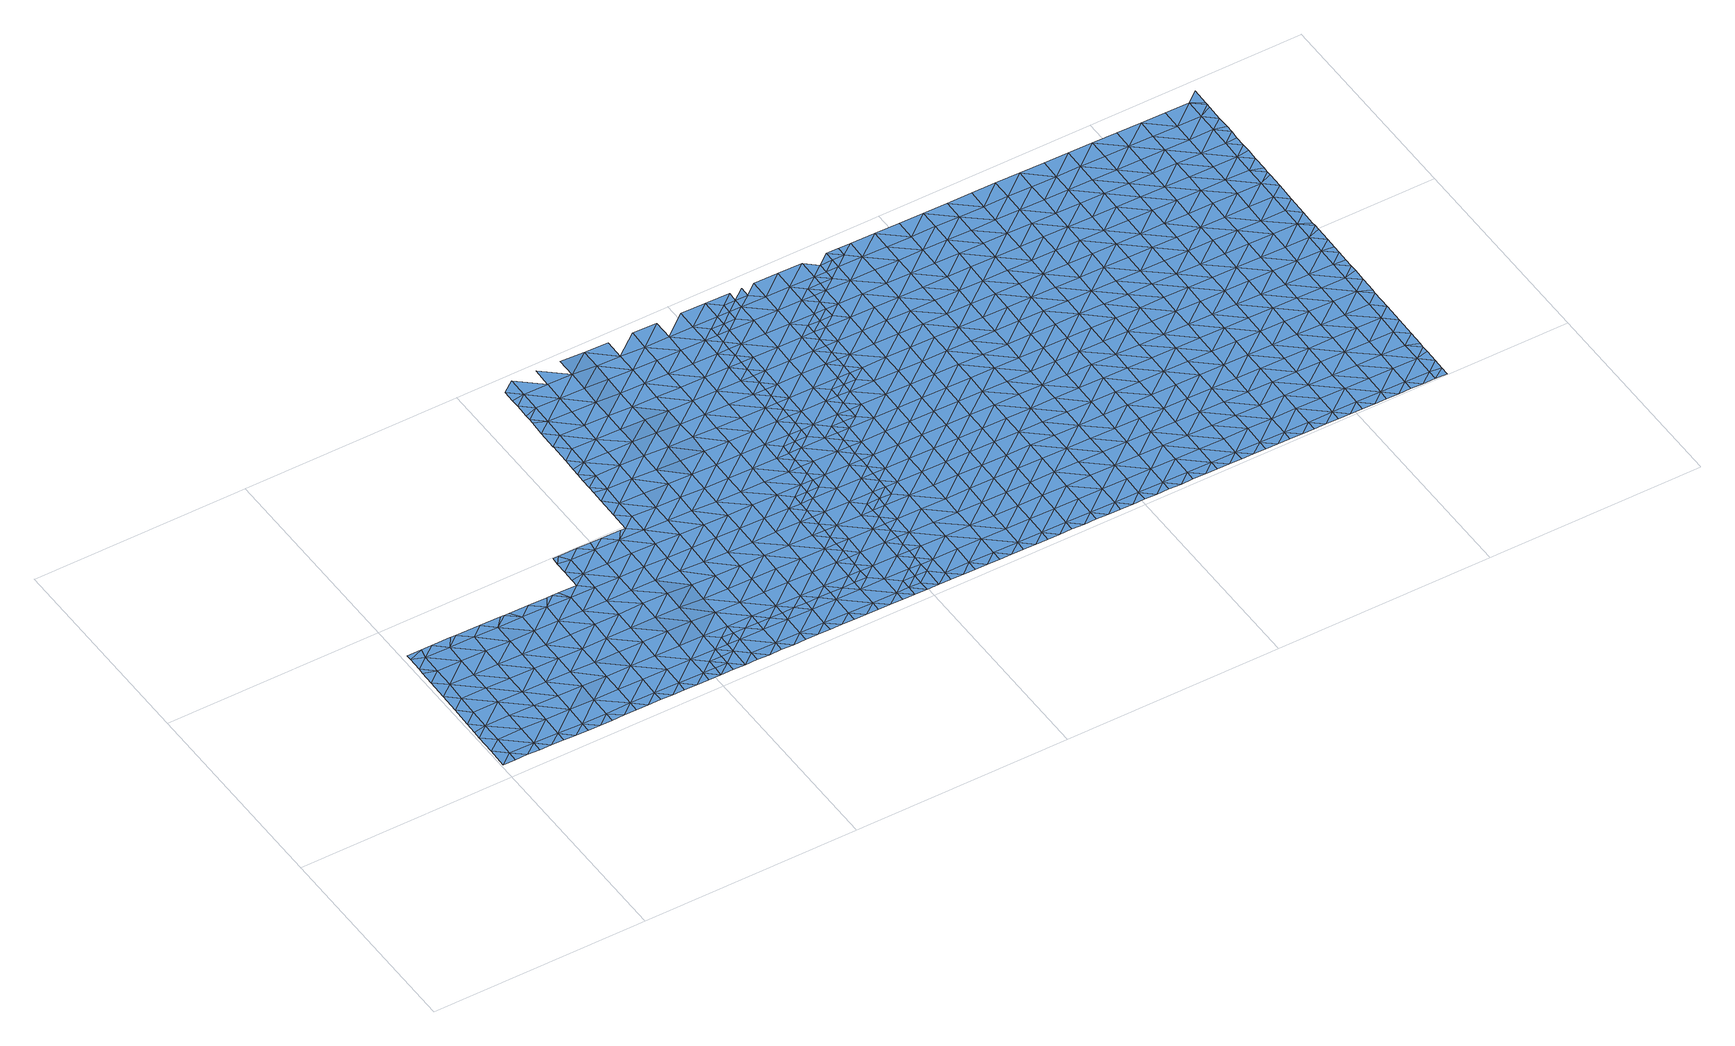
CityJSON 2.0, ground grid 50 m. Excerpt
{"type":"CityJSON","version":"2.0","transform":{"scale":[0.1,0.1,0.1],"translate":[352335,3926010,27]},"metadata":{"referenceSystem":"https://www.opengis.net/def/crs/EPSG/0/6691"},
"CityObjects":{
"waterbody1":{"type":"WaterBody","attributes":{"name":"8","class":"1140","function":"1","WaterBodyRiverFloodingRiskAttribute.description":"4","WaterBodyRiverFloodingRiskAttribute.rankOrg":"1","WaterBodyRiverFloodingRiskAttribute.adminType":"2","WaterBodyRiverFloodingRiskAttribute.scale":"L1"},"geometry":[{"type":"MultiSurface","lod":"1","boundaries":[[[0,1,2]],[[1,0,3]],[[4,5,2]],[[4,2,1]],[[3,6,1]],[[7,8,5]],[[9,8,7]],[[5,4,7]],[[10,4,1]],[[11,12,9]],[[11,9,7]],[[13,7,4]],[[1,6,10]],[[12,14,15]],[[6,16,10]],[[12,11,14]],[[4,10,13]],[[15,17,18]],[[13,19,7]],[[7,20,11]],[[17,15,14]],[[16,21,10]],[[19,20,7]],[[11,20,14]],[[18,22,23]],[[17,22,18]],[[24,23,22]],[[25,17,14]],[[24,26,27]],[[20,25,14]],[[26,24,22]],[[27,28,29]],[[10,21,30]],[[13,10,31]],[[21,32,30]],[[27,26,28]],[[31,10,30]],[[19,13,31]],[[33,20,19]],[[34,26,22]],[[17,25,35]],[[22,17,34]],[[32,36,30]],[[26,37,28]],[[34,17,35]],[[33,19,31]],[[33,38,20]],[[25,20,38]],[[26,39,37]],[[40,31,30]],[[25,41,35]],[[39,26,34]],[[42,30,36]],[[25,38,41]],[[39,43,37]],[[41,44,35]],[[42,36,45]],[[40,30,42]],[[33,31,40]],[[46,38,33]],[[34,35,47]],[[45,48,42]],[[47,35,44]],[[39,34,47]],[[46,33,40]],[[38,49,41]],[[43,39,50]],[[51,49,38]],[[49,44,41]],[[52,39,47]],[[38,46,51]],[[50,39,52]],[[42,48,53]],[[54,46,40]],[[40,42,55]],[[49,56,44]],[[44,57,47]],[[48,58,53]],[[55,42,53]],[[54,51,46]],[[59,50,52]],[[58,60,53]],[[57,44,56]],[[52,47,57]],[[40,55,54]],[[54,61,51]],[[62,59,52]],[[51,63,49]],[[61,63,51]],[[60,64,53]],[[49,63,56]],[[62,52,57]],[[55,53,64]],[[65,54,55]],[[66,64,60]],[[63,67,56]],[[56,68,57]],[[65,61,54]],[[68,62,57]],[[55,64,69]],[[59,62,70]],[[66,71,64]],[[65,55,69]],[[72,70,62]],[[68,56,67]],[[65,73,61]],[[74,72,62]],[[61,75,63]],[[75,67,63]],[[74,62,68]],[[76,64,71]],[[75,61,73]],[[77,72,74]],[[69,64,78]],[[67,79,68]],[[76,71,80]],[[78,81,69]],[[81,73,65]],[[82,79,67]],[[64,76,78]],[[83,74,68]],[[65,69,81]],[[67,75,82]],[[80,84,76]],[[77,74,85]],[[83,85,74]],[[73,86,75]],[[83,68,79]],[[87,78,76]],[[88,73,81]],[[89,82,75]],[[90,76,84]],[[87,81,78]],[[73,88,86]],[[90,84,91]],[[89,75,86]],[[79,82,89]],[[76,90,87]],[[85,83,92]],[[87,93,81]],[[91,94,90]],[[95,92,83]],[[88,96,86]],[[97,79,89]],[[88,81,96]],[[98,95,83]],[[83,79,98]],[[96,81,93]],[[98,79,97]],[[99,89,86]],[[100,101,90]],[[101,93,87]],[[90,94,100]],[[102,95,98]],[[87,90,101]],[[86,96,103]],[[94,104,100]],[[97,89,99]],[[86,103,99]],[[93,105,96]],[[99,106,97]],[[104,107,100]],[[108,105,93]],[[102,98,109]],[[108,93,101]],[[96,105,103]],[[110,109,98]],[[111,101,100]],[[98,97,110]],[[100,107,112]],[[110,97,106]],[[100,112,111]],[[103,113,99]],[[114,108,101]],[[115,103,105]],[[99,113,106]],[[116,101,111]],[[117,109,118]],[[116,114,101]],[[119,117,118]],[[109,110,118]],[[120,105,108]],[[103,115,113]],[[119,121,122]],[[118,121,119]],[[122,123,124]],[[106,125,110]],[[111,126,116]],[[120,115,105]],[[125,118,110]],[[122,121,123]],[[106,113,127]],[[126,128,116]],[[120,108,114]],[[121,129,123]],[[130,113,115]],[[106,127,125]],[[131,121,118]],[[132,114,116]],[[133,132,116]],[[134,130,115]],[[116,128,133]],[[130,127,113]],[[135,118,125]],[[115,120,134]],[[121,131,129]],[[136,120,114]],[[118,135,131]],[[137,114,132]],[[137,136,114]],[[136,134,120]],[[138,137,132]],[[131,139,129]],[[127,130,140]],[[125,127,141]],[[141,127,140]],[[134,142,130]],[[135,125,143]],[[135,144,131]],[[138,145,137]],[[143,125,141]],[[130,142,140]],[[139,131,146]],[[134,136,147]],[[144,146,131]],[[148,136,137]],[[142,134,147]],[[144,135,143]],[[137,145,148]],[[136,149,147]],[[150,140,142]],[[141,140,151]],[[148,145,152]],[[151,140,150]],[[149,136,148]],[[153,142,147]],[[146,144,154]],[[143,141,155]],[[152,156,148]],[[155,141,151]],[[144,143,155]],[[157,147,149]],[[154,144,158]],[[159,149,148]],[[153,147,157]],[[150,142,153]],[[156,159,148]],[[160,151,150]],[[161,144,155]],[[158,144,161]],[[162,157,149]],[[163,150,153]],[[164,165,158]],[[166,155,151]],[[159,156,167]],[[164,158,161]],[[168,162,149]],[[160,150,163]],[[169,153,157]],[[155,166,161]],[[149,159,168]],[[164,170,165]],[[167,171,159]],[[172,165,170]],[[169,163,153]],[[166,151,160]],[[173,164,161]],[[172,174,175]],[[170,174,172]],[[175,174,176]],[[169,157,162]],[[177,173,161]],[[178,168,159]],[[173,170,164]],[[179,160,163]],[[177,161,166]],[[180,159,171]],[[176,181,182]],[[182,181,183]],[[180,178,159]],[[176,174,181]],[[184,163,169]],[[185,166,160]],[[183,186,187]],[[168,188,162]],[[181,186,183]],[[173,189,170]],[[170,190,174]],[[187,186,191]],[[171,192,180]],[[178,188,168]],[[179,163,184]],[[193,194,191]],[[195,181,174]],[[186,193,191]],[[192,196,180]],[[188,197,162]],[[194,193,198]],[[185,160,179]],[[177,166,185]],[[190,170,189]],[[169,197,184]],[[169,162,197]],[[193,199,198]],[[200,198,199]],[[201,178,180]],[[195,174,190]],[[186,181,195]],[[202,179,184]],[[203,189,173]],[[204,205,200]],[[177,185,206]],[[173,177,207]],[[195,208,186]],[[186,209,193]],[[180,196,210]],[[205,204,211]],[[204,200,199]],[[212,202,184]],[[212,184,197]],[[208,209,186]],[[177,206,207]],[[178,213,188]],[[179,214,185]],[[193,209,199]],[[215,216,217]],[[196,218,210]],[[201,180,210]],[[217,211,215]],[[215,211,204]],[[214,206,185]],[[190,189,203]],[[188,213,197]],[[173,207,203]],[[219,220,216]],[[215,219,216]],[[190,221,195]],[[218,222,210]],[[220,219,223]],[[214,179,202]],[[178,201,213]],[[204,199,224]],[[225,207,206]],[[226,190,203]],[[219,227,223]],[[199,209,224]],[[204,228,215]],[[212,197,229]],[[221,230,195]],[[231,206,214]],[[232,210,222]],[[210,233,201]],[[234,203,207]],[[197,213,229]],[[190,226,221]],[[208,230,209]],[[208,195,230]],[[232,233,210]],[[204,224,235]],[[236,237,212]],[[225,206,231]],[[238,213,201]],[[236,212,229]],[[228,204,235]],[[219,215,228]],[[239,227,219]],[[202,212,237]],[[202,240,214]],[[232,222,241]],[[230,242,209]],[[209,243,224]],[[233,238,201]],[[238,229,213]],[[234,207,225]],[[226,203,234]],[[214,240,231]],[[239,219,228]],[[226,244,221]],[[241,245,232]],[[202,237,240]],[[246,228,235]],[[238,247,229]],[[229,248,236]],[[249,233,232]],[[250,230,221]],[[209,242,243]],[[240,251,231]],[[231,252,225]],[[226,234,253]],[[245,241,254]],[[245,249,232]],[[235,224,246]],[[251,252,231]],[[244,226,253]],[[244,250,221]],[[255,238,233]],[[224,243,246]],[[225,256,234]],[[257,255,233]],[[230,258,242]],[[257,233,249]],[[228,259,239]],[[248,229,247]],[[252,256,225]],[[250,258,230]],[[260,259,228]],[[261,253,234]],[[237,236,262]],[[255,263,238]],[[239,259,264]],[[263,265,238]],[[242,266,243]],[[228,246,260]],[[256,261,234]],[[247,238,265]],[[236,248,262]],[[240,267,251]],[[240,237,267]],[[268,248,247]],[[269,268,247]],[[243,270,246]],[[269,247,265]],[[244,253,261]],[[237,262,267]],[[271,250,244]],[[242,258,266]],[[251,272,252]],[[273,262,248]],[[274,273,248]],[[246,275,260]],[[274,248,268]],[[276,271,244]],[[276,244,261]],[[277,258,250]],[[251,267,278]],[[243,266,270]],[[279,267,262]],[[280,279,262]],[[260,281,259]],[[280,262,273]],[[271,277,250]],[[251,278,272]],[[282,261,256]],[[246,270,275]],[[256,252,283]],[[284,285,259]],[[283,252,272]],[[283,282,256]],[[282,276,261]],[[266,258,277]],[[281,260,275]],[[286,267,279]],[[278,267,286]],[[287,288,266]],[[278,289,272]],[[290,286,279]],[[291,271,276]],[[287,266,277]],[[259,281,284]],[[270,266,288]],[[270,292,275]],[[278,286,289]],[[275,292,281]],[[276,282,293]],[[290,294,286]],[[291,276,293]],[[292,270,288]],[[295,282,283]],[[272,289,296]],[[283,272,297]],[[298,289,286]],[[277,271,299]],[[294,290,300]],[[294,298,286]],[[297,272,296]],[[299,271,291]],[[287,277,299]],[[301,288,287]],[[284,281,302]],[[282,295,293]],[[303,296,289]],[[281,292,302]],[[304,303,289]],[[289,298,304]],[[305,291,293]],[[283,297,295]],[[306,284,302]],[[307,297,296]],[[287,299,301]],[[308,307,296]],[[308,296,303]],[[305,293,295]],[[309,299,291]],[[288,301,310]],[[292,288,311]],[[292,312,302]],[[313,309,291]],[[311,288,310]],[[311,312,292]],[[313,291,305]],[[314,301,299]],[[315,297,307]],[[309,314,299]],[[314,310,301]],[[316,315,307]],[[295,297,317]],[[318,313,305]],[[297,315,317]],[[302,312,319]],[[305,295,318]],[[316,320,315]],[[321,322,310]],[[322,312,311]],[[295,317,318]],[[321,310,314]],[[323,317,315]],[[311,310,322]],[[320,323,315]],[[316,324,320]],[[309,313,325]],[[325,313,318]],[[326,319,312]],[[309,327,314]],[[322,328,312]],[[329,330,317]],[[317,330,318]],[[317,323,329]],[[331,321,314]],[[309,325,332]],[[333,334,318]],[[318,334,325]],[[333,318,330]],[[327,309,332]],[[326,312,328]],[[321,335,322]],[[336,337,325]],[[325,337,332]],[[336,325,334]],[[331,314,327]],[[338,339,332]],[[335,321,331]],[[328,322,335]],[[332,337,338]],[[327,332,339]],[[340,341,327]],[[340,327,339]],[[342,343,328]],[[331,327,341]],[[342,328,335]],[[344,345,331]],[[331,341,344]],[[335,331,345]],[[346,347,335]],[[335,345,346]],[[342,335,347]],[[342,347,348]],[[349,348,347]],[[343,342,350]],[[342,348,350]],[[349,351,348]],[[352,350,348]],[[351,352,348]],[[349,353,351]],[[354,350,352]],[[352,355,354]],[[356,355,357]]]}]},
"waterbody2":{"type":"WaterBody","attributes":{"name":"8","class":"1140","function":"1","WaterBodyRiverFloodingRiskAttribute.description":"4","WaterBodyRiverFloodingRiskAttribute.rankOrg":"2","WaterBodyRiverFloodingRiskAttribute.adminType":"2","WaterBodyRiverFloodingRiskAttribute.scale":"L1"},"geometry":[{"type":"MultiSurface","lod":"1","boundaries":[[[358,111,112]],[[112,107,358]],[[107,359,358]],[[126,111,358]],[[359,360,358]],[[126,358,128]],[[358,360,128]],[[128,360,361]],[[360,362,361]],[[138,132,133]],[[363,128,361]],[[133,128,363]],[[362,364,361]],[[138,133,363]],[[364,365,361]],[[361,365,363]],[[138,363,145]],[[364,366,365]],[[145,363,367]],[[363,365,367]],[[366,368,365]],[[152,145,367]],[[368,369,365]],[[365,370,367]],[[367,156,152]],[[371,369,368]],[[370,365,369]],[[156,367,370]],[[371,372,369]],[[167,156,370]],[[171,167,370]],[[369,372,373]],[[370,369,374]],[[372,375,373]],[[370,374,171]],[[369,373,374]],[[375,376,373]],[[192,171,374]],[[377,373,376]],[[373,378,374]],[[192,374,196]],[[377,376,379]],[[378,373,377]],[[374,378,196]],[[379,380,377]],[[218,196,378]],[[381,378,377]],[[380,381,377]],[[222,218,378]],[[381,382,378]],[[380,383,381]],[[222,378,382]],[[383,384,381]],[[241,222,382]],[[385,381,384]],[[382,381,385]],[[241,382,254]],[[384,386,385]],[[387,382,385]],[[254,382,387]],[[386,388,385]],[[389,249,245]],[[389,254,387]],[[245,254,389]],[[390,385,388]],[[387,385,391]],[[391,385,390]],[[392,255,257]],[[392,249,389]],[[257,249,392]],[[392,393,255]],[[387,394,389]],[[263,255,393]],[[265,263,393]],[[387,391,395]],[[396,268,269]],[[389,397,392]],[[396,265,393]],[[269,265,396]],[[395,391,398]],[[394,387,395]],[[399,273,274]],[[399,268,396]],[[274,268,399]],[[397,389,394]],[[400,396,393]],[[398,401,395]],[[402,401,398]],[[393,392,400]],[[403,394,395]],[[290,279,280]],[[404,273,399]],[[280,273,404]],[[401,403,395]],[[400,392,397]],[[290,280,404]],[[403,405,394]],[[396,406,399]],[[407,397,394]],[[405,407,394]],[[408,404,399]],[[396,400,409]],[[410,411,397]],[[410,397,407]],[[400,397,411]],[[290,404,300]],[[396,409,406]],[[412,413,400]],[[412,400,411]],[[408,399,406]],[[409,400,413]],[[300,404,408]],[[414,406,409]],[[415,414,409]],[[415,409,413]],[[416,298,294]],[[416,300,408]],[[294,300,416]],[[417,303,304]],[[418,406,414]],[[406,419,408]],[[304,298,417]],[[298,416,417]],[[418,419,406]],[[316,307,308]],[[420,303,417]],[[308,303,420]],[[418,414,421]],[[316,308,420]],[[416,408,422]],[[416,423,417]],[[421,424,418]],[[408,419,422]],[[425,424,421]],[[426,419,418]],[[424,426,418]],[[423,416,422]],[[420,417,423]],[[316,420,324]],[[427,422,419]],[[428,427,419]],[[428,419,426]],[[420,429,324]],[[429,420,423]],[[427,430,422]],[[430,431,422]],[[423,422,431]],[[432,323,320]],[[433,429,423]],[[320,324,432]],[[434,433,423]],[[324,429,432]],[[423,431,434]],[[329,435,330]],[[433,436,429]],[[437,432,429]],[[329,323,435]],[[436,437,429]],[[323,432,435]],[[333,438,334]],[[438,330,435]],[[333,330,438]],[[439,432,437]],[[432,440,435]],[[336,441,337]],[[441,334,438]],[[336,334,441]],[[442,439,437]],[[338,337,443]],[[337,441,443]],[[339,338,443]],[[432,439,440]],[[438,435,444]],[[445,339,443]],[[340,339,445]],[[442,446,439]],[[341,340,445]],[[435,440,444]],[[441,438,447]],[[446,448,439]],[[441,449,443]],[[344,341,450]],[[448,451,439]],[[341,445,450]],[[345,344,450]],[[440,439,451]],[[438,444,447]],[[443,452,445]],[[453,444,440]],[[346,345,454]],[[455,453,440]],[[345,450,454]],[[440,451,455]],[[441,447,449]],[[347,346,349]],[[349,346,454]],[[450,445,452]],[[443,449,452]],[[456,444,453]],[[456,457,444]],[[349,454,353]],[[447,444,457]],[[458,353,454]],[[447,459,449]],[[450,452,460]],[[454,450,458]],[[456,453,461]],[[458,450,460]],[[449,462,452]],[[461,463,456]],[[447,457,459]],[[458,464,353]],[[355,352,351]],[[351,353,464]],[[463,465,456]],[[461,466,463]],[[457,456,465]],[[449,459,462]],[[467,458,460]],[[355,351,464]],[[460,452,468]],[[469,470,457]],[[457,465,469]],[[459,457,470]],[[452,462,468]],[[458,467,464]],[[357,355,464]],[[471,472,459]],[[467,460,468]],[[459,470,471]],[[462,459,472]],[[472,473,462]],[[473,474,462]],[[462,474,468]],[[357,464,475]],[[464,467,475]],[[474,476,468]],[[468,477,467]],[[478,357,475]],[[479,476,474]],[[467,480,475]],[[477,468,476]],[[475,481,478]],[[479,482,476]],[[467,477,480]],[[483,482,479]],[[482,484,476]],[[476,484,477]],[[475,480,481]],[[485,486,477]],[[477,486,480]],[[477,484,485]],[[486,487,480]],[[487,488,480]],[[489,487,486]],[[481,480,488]],[[489,490,487]],[[491,492,487]],[[487,490,491]],[[488,487,492]],[[492,493,494]],[[493,495,494]],[[494,495,496]]]}]},
"waterbody3":{"type":"WaterBody","attributes":{"name":"8","class":"1140","function":"1","WaterBodyRiverFloodingRiskAttribute.description":"4","WaterBodyRiverFloodingRiskAttribute.rankOrg":"3","WaterBodyRiverFloodingRiskAttribute.adminType":"2","WaterBodyRiverFloodingRiskAttribute.scale":"L1"},"geometry":[{"type":"MultiSurface","lod":"1","boundaries":[[[390,388,497]],[[390,497,498]],[[391,390,398]],[[398,390,498]],[[497,499,498]],[[402,498,499]],[[398,498,402]],[[500,402,499]],[[501,500,499]],[[500,502,402]],[[502,403,401]],[[401,402,502]],[[501,503,500]],[[502,504,403]],[[504,407,405]],[[405,403,504]],[[505,500,503]],[[500,506,502]],[[507,407,504]],[[410,407,507]],[[411,410,507]],[[505,506,500]],[[508,411,507]],[[412,411,508]],[[505,503,509]],[[413,412,508]],[[504,510,507]],[[504,502,510]],[[421,414,415]],[[511,413,508]],[[415,413,511]],[[509,512,505]],[[502,506,510]],[[421,415,511]],[[513,511,508]],[[505,514,506]],[[507,510,515]],[[508,507,516]],[[425,421,511]],[[517,514,505]],[[516,507,515]],[[505,512,517]],[[516,513,508]],[[506,514,510]],[[513,425,511]],[[512,518,517]],[[510,519,515]],[[518,520,517]],[[521,516,515]],[[519,510,514]],[[513,522,425]],[[522,426,424]],[[424,425,522]],[[517,523,514]],[[521,515,519]],[[524,427,428]],[[521,525,516]],[[524,426,522]],[[428,426,524]],[[517,520,523]],[[513,516,525]],[[524,526,427]],[[430,427,526]],[[520,527,523]],[[519,514,528]],[[431,430,526]],[[529,521,519]],[[514,523,528]],[[513,525,530]],[[531,433,434]],[[522,513,532]],[[434,431,531]],[[527,533,523]],[[431,526,531]],[[534,519,528]],[[535,525,521]],[[513,530,532]],[[536,526,524]],[[531,537,433]],[[537,437,436]],[[524,522,538]],[[436,433,537]],[[538,522,532]],[[538,536,524]],[[519,534,529]],[[539,530,525]],[[526,540,531]],[[442,437,537]],[[523,533,541]],[[542,534,528]],[[521,529,535]],[[528,523,543]],[[530,544,532]],[[531,545,537]],[[533,546,541]],[[537,446,442]],[[543,523,541]],[[540,526,536]],[[547,529,534]],[[525,535,539]],[[532,548,538]],[[546,549,541]],[[542,528,543]],[[544,530,539]],[[545,531,540]],[[550,535,529]],[[446,537,545]],[[538,551,536]],[[547,534,542]],[[548,532,544]],[[552,539,535]],[[553,540,536]],[[554,446,545]],[[448,446,554]],[[550,529,547]],[[541,549,555]],[[551,538,548]],[[451,448,554]],[[556,544,539]],[[543,541,557]],[[543,558,542]],[[540,559,545]],[[461,453,455]],[[549,560,555]],[[557,558,543]],[[455,451,561]],[[541,555,557]],[[451,554,561]],[[553,536,551]],[[535,550,552]],[[542,562,547]],[[563,554,545]],[[544,564,548]],[[461,455,561]],[[560,565,555]],[[556,539,552]],[[559,540,553]],[[563,561,554]],[[547,566,550]],[[548,567,551]],[[561,466,461]],[[562,566,547]],[[542,558,562]],[[563,545,559]],[[544,556,564]],[[568,553,551]],[[555,565,569]],[[561,570,466]],[[571,556,552]],[[548,564,567]],[[557,555,572]],[[557,573,558]],[[570,561,563]],[[552,550,574]],[[553,575,559]],[[565,576,569]],[[572,555,569]],[[574,550,566]],[[574,571,552]],[[568,551,567]],[[558,577,562]],[[578,563,559]],[[556,579,564]],[[576,580,569]],[[463,466,581]],[[571,579,556]],[[557,572,573]],[[466,570,581]],[[465,463,581]],[[553,568,575]],[[582,570,563]],[[564,583,567]],[[469,465,584]],[[558,573,577]],[[465,581,584]],[[578,559,575]],[[470,469,584]],[[585,574,566]],[[586,569,580]],[[566,562,587]],[[588,581,570]],[[567,589,568]],[[471,470,590]],[[572,591,573]],[[562,577,587]],[[470,584,590]],[[472,471,590]],[[582,588,570]],[[588,584,581]],[[564,579,583]],[[572,569,591]],[[563,578,582]],[[574,592,571]],[[590,593,472]],[[568,594,575]],[[586,580,595]],[[591,569,586]],[[473,472,593]],[[473,479,474]],[[589,567,583]],[[573,596,577]],[[566,587,585]],[[597,579,571]],[[591,596,573]],[[598,578,575]],[[599,590,584]],[[479,473,593]],[[595,600,586]],[[594,598,575]],[[574,585,592]],[[601,599,584]],[[568,589,594]],[[602,593,590]],[[578,603,582]],[[584,588,601]],[[483,479,593]],[[600,604,586]],[[597,571,592]],[[605,577,596]],[[586,606,591]],[[599,602,590]],[[587,577,607]],[[608,588,582]],[[583,579,609]],[[602,483,593]],[[607,577,605]],[[585,587,607]],[[610,604,600]],[[585,611,592]],[[579,597,609]],[[591,612,596]],[[578,598,603]],[[607,611,585]],[[589,583,613]],[[589,614,594]],[[586,604,606]],[[613,583,609]],[[596,612,605]],[[582,603,608]],[[592,615,597]],[[602,616,483]],[[594,617,598]],[[610,618,604]],[[601,588,619]],[[612,591,606]],[[620,607,605]],[[482,616,484]],[[482,483,616]],[[621,592,611]],[[597,615,609]],[[589,613,614]],[[612,620,605]],[[588,608,619]],[[622,486,485]],[[599,601,623]],[[618,624,604]],[[485,484,622]],[[617,625,598]],[[592,621,615]],[[484,616,622]],[[604,626,606]],[[594,614,617]],[[620,627,607]],[[601,619,623]],[[628,616,602]],[[603,598,625]],[[602,599,629]],[[627,630,607]],[[489,486,622]],[[613,609,631]],[[606,626,612]],[[632,624,618]],[[611,630,621]],[[629,628,602]],[[611,607,630]],[[633,619,608]],[[609,615,631]],[[599,623,629]],[[613,634,614]],[[608,603,635]],[[604,624,626]],[[636,634,613]],[[634,617,614]],[[635,633,608]],[[621,637,615]],[[636,613,631]],[[612,638,620]],[[603,625,635]],[[489,622,490]],[[632,639,624]],[[640,490,622]],[[619,641,623]],[[638,627,620]],[[622,616,640]],[[642,612,626]],[[640,616,628]],[[617,643,625]],[[621,630,637]],[[615,644,631]],[[634,643,617]],[[623,645,629]],[[638,612,642]],[[639,646,624]],[[647,630,627]],[[648,615,637]],[[641,619,633]],[[624,649,626]],[[645,628,629]],[[638,647,627]],[[650,635,625]],[[640,651,490]],[[636,631,644]],[[491,490,651]],[[615,648,644]],[[636,652,634]],[[653,625,643]],[[635,650,633]],[[623,641,645]],[[492,491,493]],[[639,654,646]],[[493,491,651]],[[624,646,649]],[[655,643,634]],[[650,625,653]],[[637,656,648]],[[652,636,644]],[[642,626,657]],[[642,658,638]],[[640,628,659]],[[630,647,660]],[[637,630,656]],[[633,661,641]],[[652,655,634]],[[654,662,646]],[[657,658,642]],[[628,645,659]],[[640,663,651]],[[626,649,657]],[[664,647,638]],[[630,660,656]],[[648,665,644]],[[643,666,653]],[[661,633,650]],[[493,651,495]],[[655,666,643]],[[661,667,641]],[[663,495,651]],[[658,664,638]],[[662,668,646]],[[640,659,669]],[[646,668,649]],[[670,660,647]],[[645,641,667]],[[653,671,650]],[[648,656,665]],[[644,672,652]],[[673,659,645]],[[640,669,663]],[[667,674,645]],[[649,675,657]],[[676,668,662]],[[677,656,660]],[[671,653,666]],[[678,661,650]],[[644,665,679]],[[652,680,655]],[[663,681,495]],[[659,682,669]],[[672,644,679]],[[657,683,658]],[[496,495,681]],[[647,664,670]],[[649,668,675]],[[673,645,674]],[[684,666,655]],[[685,650,671]],[[656,686,665]],[[669,682,663]],[[676,687,668]],[[661,688,667]],[[677,660,670]],[[680,652,672]],[[680,684,655]],[[678,650,685]],[[678,688,661]],[[689,679,665]],[[657,675,683]],[[683,690,658]],[[658,691,664]],[[659,673,682]],[[666,692,671]],[[693,675,668]],[[690,691,658]],[[687,693,668]],[[686,656,677]],[[664,691,670]],[[674,667,688]],[[694,685,671]],[[695,683,675]],[[688,696,674]],[[663,682,697]],[[681,663,698]],[[689,665,686]],[[699,693,687]],[[693,695,675]],[[673,674,696]],[[666,684,692]],[[700,678,685]],[[672,679,701]],[[672,702,680]],[[663,697,698]],[[673,703,682]],[[677,670,704]],[[701,679,689]],[[705,690,683]],[[704,670,691]],[[694,671,692]],[[677,706,686]],[[707,684,680]],[[682,703,697]],[[699,708,693]],[[678,709,688]],[[673,696,710]],[[711,689,686]],[[712,683,695]],[[702,707,680]],[[713,691,690]],[[706,677,704]],[[672,701,702]],[[703,673,710]],[[685,694,700]],[[684,714,692]],[[697,715,698]],[[705,683,712]],[[708,716,693]],[[717,695,693]],[[718,701,689]],[[707,714,684]],[[711,686,706]],[[691,719,704]],[[720,694,692]],[[678,700,709]],[[711,718,689]],[[715,697,703]],[[716,717,693]],[[717,712,695]],[[696,688,721]],[[696,722,710]],[[713,690,705]],[[713,719,691]],[[715,723,698]],[[724,716,708]],[[721,688,709]],[[704,725,706]],[[694,720,700]],[[701,726,702]],[[727,705,712]],[[719,725,704]],[[725,711,706]],[[728,726,701]],[[720,692,714]],[[717,727,712]],[[722,729,710]],[[730,707,702]],[[701,718,728]],[[696,721,722]],[[731,715,703]],[[724,732,716]],[[720,733,700]],[[703,710,729]],[[734,713,705]],[[730,714,707]],[[709,700,733]],[[727,735,705]],[[736,721,709]],[[733,737,709]],[[715,738,723]],[[718,711,739]],[[730,702,726]],[[739,711,725]],[[740,716,732]],[[716,741,717]],[[731,703,729]],[[713,742,719]],[[731,738,715]],[[721,736,722]],[[730,743,714]],[[734,705,735]],[[734,742,713]],[[720,714,743]],[[719,742,725]],[[736,709,737]],[[718,739,744]],[[728,718,745]],[[740,732,746]],[[720,747,733]],[[741,716,740]],[[727,717,741]],[[748,735,727]],[[745,749,728]],[[747,737,733]],[[718,744,745]],[[729,722,750]],[[751,720,743]],[[742,752,725]],[[725,753,739]],[[750,722,736]],[[726,728,749]],[[746,754,740]],[[755,734,735]],[[748,727,741]],[[730,726,749]],[[747,720,751]],[[739,753,744]],[[737,756,736]],[[730,757,743]],[[731,758,738]],[[729,750,759]],[[731,729,758]],[[753,725,752]],[[760,741,740]],[[761,745,744]],[[755,735,748]],[[762,742,734]],[[763,740,754]],[[764,730,749]],[[758,729,759]],[[756,737,747]],[[753,761,744]],[[765,734,755]],[[751,743,757]],[[766,747,751]],[[767,768,736]],[[730,764,757]],[[767,736,756]],[[769,738,758]],[[754,770,763]],[[760,740,763]],[[750,736,768]],[[762,734,765]],[[752,742,762]],[[771,772,745]],[[773,755,748]],[[748,741,774]],[[759,750,768]],[[749,772,764]],[[766,751,757]],[[762,775,752]],[[745,761,771]],[[749,745,772]],[[770,776,763]],[[774,741,760]],[[774,773,748]],[[753,752,775]],[[777,778,747]],[[753,779,761]],[[758,759,780]],[[764,781,757]],[[782,767,756]],[[772,781,764]],[[747,766,777]],[[756,747,778]],[[759,768,780]],[[763,783,760]],[[784,762,765]],[[765,755,785]],[[769,758,786]],[[787,766,757]],[[753,775,779]],[[761,788,771]],[[789,768,767]],[[786,758,780]],[[790,774,760]],[[785,755,773]],[[763,776,783]],[[786,791,769]],[[792,787,757]],[[793,761,779]],[[771,788,772]],[[792,757,781]],[[756,778,782]],[[776,794,783]],[[766,795,777]],[[796,773,774]],[[784,765,785]],[[790,760,783]],[[761,793,788]],[[789,797,768]],[[775,762,798]],[[775,799,779]],[[767,782,789]],[[788,800,772]],[[801,786,780]],[[794,802,783]],[[777,803,778]],[[780,768,797]],[[796,774,790]],[[781,772,800]],[[773,804,785]],[[762,784,798]],[[795,766,787]],[[796,804,773]],[[797,801,780]],[[800,805,781]],[[778,806,782]],[[802,807,783]],[[786,808,791]],[[799,775,798]],[[793,779,799]],[[792,781,805]],[[785,809,784]],[[783,810,790]],[[801,808,786]],[[777,795,803]],[[799,811,793]],[[790,810,796]],[[812,807,802]],[[787,792,813]],[[814,798,784]],[[806,778,803]],[[789,782,806]],[[785,804,809]],[[788,793,815]],[[788,816,800]],[[789,817,797]],[[792,805,813]],[[813,818,787]],[[787,819,795]],[[810,783,807]],[[816,805,800]],[[820,784,809]],[[819,803,795]],[[793,811,815]],[[812,821,807]],[[822,823,796]],[[789,806,817]],[[817,824,797]],[[797,825,801]],[[814,784,820]],[[799,798,814]],[[826,813,805]],[[799,827,811]],[[828,806,803]],[[796,810,822]],[[788,815,816]],[[804,796,823]],[[804,829,809]],[[787,818,819]],[[801,830,808]],[[827,799,814]],[[831,807,821]],[[826,805,816]],[[832,818,813]],[[827,833,811]],[[797,824,825]],[[810,807,831]],[[803,819,828]],[[806,834,817]],[[820,809,829]],[[804,823,829]],[[835,834,806]],[[815,836,816]],[[818,832,819]],[[815,811,836]],[[831,821,837]],[[813,826,838]],[[801,825,830]],[[822,810,839]],[[806,828,835]],[[839,810,831]],[[836,811,833]],[[840,823,822]],[[841,827,814]],[[839,842,822]],[[816,843,826]],[[820,829,844]],[[813,838,832]],[[814,820,845]],[[819,846,828]],[[836,843,816]],[[847,825,824]],[[837,848,831]],[[824,817,849]],[[845,820,844]],[[823,840,829]],[[827,841,833]],[[849,817,834]],[[825,847,830]],[[819,832,846]],[[846,850,828]],[[828,851,835]],[[840,822,842]],[[852,844,829]],[[841,814,845]],[[853,826,843]],[[847,824,849]],[[833,854,836]],[[838,826,855]],[[856,842,839]],[[835,857,834]],[[831,848,858]],[[852,829,840]],[[855,826,853]],[[832,838,855]],[[859,833,841]],[[839,831,856]],[[851,857,835]],[[857,849,834]],[[852,860,844]],[[828,850,851]],[[855,861,832]],[[848,862,858]],[[830,847,863]],[[831,858,856]],[[864,853,843]],[[846,832,861]],[[845,865,841]],[[833,859,854]],[[856,866,842]],[[845,844,865]],[[843,836,864]],[[862,867,858]],[[861,868,846]],[[846,869,850]],[[840,842,866]],[[857,870,849]],[[864,836,854]],[[844,860,865]],[[868,869,846]],[[841,871,859]],[[850,869,851]],[[847,849,872]],[[847,873,863]],[[852,874,860]],[[875,854,859]],[[840,866,876]],[[877,853,864]],[[852,840,874]],[[872,849,870]],[[872,873,847]],[[841,865,871]],[[851,878,857]],[[855,853,879]],[[880,881,858]],[[858,867,880]],[[882,875,859]],[[856,881,866]],[[875,864,854]],[[840,876,874]],[[879,853,877]],[[883,865,860]],[[882,859,871]],[[856,858,881]],[[884,870,857]],[[861,855,885]],[[867,886,880]],[[851,869,878]],[[887,883,860]],[[868,861,885]],[[865,883,871]],[[866,888,876]],[[889,877,864]],[[890,872,870]],[[860,874,887]],[[855,879,885]],[[875,891,864]],[[868,892,869]],[[893,888,866]],[[886,894,880]],[[857,878,884]],[[895,882,871]],[[891,889,864]],[[896,892,868]],[[866,881,893]],[[876,897,874]],[[896,868,885]],[[869,892,878]],[[894,886,898]],[[877,899,879]],[[900,873,872]],[[888,897,876]],[[870,884,890]],[[897,887,874]],[[881,880,901]],[[889,899,877]],[[899,885,879]],[[895,871,883]],[[880,894,901]],[[902,875,882]],[[901,903,881]],[[904,900,872]],[[878,905,884]],[[904,872,890]],[[881,906,893]],[[907,902,882]],[[902,891,875]],[[881,903,906]],[[908,890,884]],[[887,909,883]],[[910,896,885]],[[882,895,907]],[[893,911,888]],[[893,906,912]],[[878,892,905]],[[893,912,911]],[[913,889,891]],[[887,897,914]],[[915,892,896]],[[885,899,916]],[[888,917,897]],[[884,905,908]],[[909,887,914]],[[895,883,909]],[[917,888,911]],[[913,899,889]],[[910,885,916]],[[918,891,902]],[[919,900,904]],[[890,908,920]],[[904,890,919]],[[907,895,921]],[[922,897,917]],[[913,891,918]],[[914,897,922]],[[921,895,909]],[[905,892,915]],[[919,890,920]],[[896,910,915]],[[921,923,907]],[[907,924,902]],[[925,909,914]],[[922,925,914]],[[915,926,905]],[[905,927,908]],[[919,928,900]],[[923,924,907]],[[916,899,929]],[[926,927,905]],[[930,918,902]],[[931,920,908]],[[899,913,929]],[[916,932,910]],[[933,909,925]],[[924,930,902]],[[934,909,933]],[[921,909,934]],[[927,931,908]],[[910,932,915]],[[918,935,913]],[[934,936,921]],[[920,931,919]],[[916,929,937]],[[921,938,923]],[[939,926,915]],[[913,935,929]],[[938,921,936]],[[916,937,932]],[[940,941,923]],[[919,942,928]],[[940,923,938]],[[935,918,930]],[[924,923,941]],[[943,927,926]],[[944,919,931]],[[929,945,937]],[[946,930,924]],[[915,932,939]],[[924,941,947]],[[948,945,929]],[[948,929,935]],[[924,947,946]],[[927,949,931]],[[919,944,942]],[[926,939,943]],[[943,949,927]],[[950,930,946]],[[945,951,937]],[[935,930,952]],[[953,944,931]],[[932,951,939]],[[952,930,950]],[[932,937,951]],[[949,953,931]],[[935,954,948]],[[955,935,952]],[[954,935,955]],[[956,943,939]],[[957,945,948]],[[956,949,943]],[[942,944,958]],[[959,939,951]],[[948,954,957]],[[958,944,953]],[[960,951,945]],[[958,961,942]],[[957,960,945]],[[956,939,959]],[[962,953,949]],[[956,963,949]],[[964,951,960]],[[959,951,965]],[[951,964,965]],[[953,966,958]],[[967,959,965]],[[962,966,953]],[[956,959,968]],[[949,963,962]],[[959,967,968]],[[969,956,968]],[[963,956,970]],[[956,969,970]],[[961,958,971]],[[972,963,970]],[[971,958,966]],[[962,963,973]],[[963,972,973]],[[973,974,962]],[[975,966,962]],[[962,974,975]],[[966,976,971]],[[977,966,975]],[[976,966,977]],[[978,979,971]],[[978,971,976]]]}]}
},
"vertices":[
[3,37,6],[32,59,7],[4,83,7],[31,36,7],[33,105,7],[5,129,7],[60,36,7],[33,152,7],[5,147,7],[5,175,8],[89,58,7],[34,198,8],[6,222,9],[89,105,8],[35,244,9],[7,268,10],[88,35,7],[36,290,10],[8,314,10],[90,151,8],[91,197,9],[116,35,6],[36,337,10],[8,346,10],[8,360,11],[92,243,10],[37,383,11],[9,393,11],[42,406,11],[9,406,11],[145,57,6],[146,104,7],[145,34,6],[147,150,8],[93,336,10],[92,289,10],[173,34,5],[66,405,11],[148,196,8],[94,382,10],[203,103,6],[148,242,9],[202,56,5],[110,405,11],[149,288,10],[202,33,5],[203,149,7],[150,335,10],[230,33,5],[205,241,9],[123,405,11],[204,195,8],[151,381,11],[259,56,4],[260,148,7],[259,102,5],[206,288,9],[207,334,9],[258,32,5],[179,404,11],[287,32,5],[261,194,8],[207,380,11],[262,240,8],[315,55,6],[317,147,6],[315,32,6],[262,287,9],[263,333,10],[316,101,6],[227,403,11],[343,31,6],[236,403,11],[318,193,7],[264,379,11],[318,239,8],[372,54,6],[248,402,11],[373,100,6],[320,332,10],[372,31,6],[374,146,6],[319,286,9],[321,378,11],[400,30,6],[293,402,11],[375,239,8],[430,99,6],[374,192,8],[376,285,9],[429,53,6],[428,30,6],[336,401,11],[430,145,7],[457,29,6],[349,401,11],[431,191,8],[377,331,10],[377,377,10],[433,284,10],[486,52,6],[486,98,6],[363,401,11],[432,238,9],[485,29,6],[488,190,9],[433,330,10],[513,28,6],[487,144,7],[406,400,11],[434,376,10],[514,74,6],[514,51,6],[489,283,12],[544,143,6],[489,237,11],[543,97,6],[406,417,11],[435,422,11],[407,446,11],[545,190,8],[436,469,11],[407,474,11],[420,492,11],[408,492,11],[491,375,10],[543,74,6],[490,329,11],[571,74,6],[464,491,11],[546,282,12],[492,468,11],[572,120,6],[571,97,6],[545,236,11],[492,422,10],[601,189,6],[600,142,6],[600,119,6],[495,491,11],[547,328,11],[548,374,11],[603,281,8],[548,421,11],[549,467,11],[628,119,6],[521,490,11],[602,235,7],[657,141,6],[658,188,6],[604,327,9],[604,373,9],[657,118,6],[659,280,6],[566,490,11],[605,420,10],[685,118,6],[659,234,6],[578,489,11],[714,141,6],[661,373,8],[606,466,11],[715,233,6],[660,326,7],[607,512,11],[579,536,11],[662,419,8],[714,117,6],[715,187,6],[716,279,6],[607,558,11],[742,117,6],[579,582,12],[663,511,9],[608,605,12],[580,612,12],[580,628,12],[663,465,9],[771,186,6],[718,372,7],[771,140,6],[609,651,12],[580,652,12],[581,674,12],[717,325,6],[718,418,7],[610,697,12],[581,691,12],[772,232,6],[664,557,11],[665,604,12],[582,721,12],[770,116,6],[610,743,12],[582,766,13],[666,650,12],[799,116,6],[773,278,6],[582,767,13],[611,789,13],[583,813,13],[828,185,6],[774,371,6],[721,556,9],[612,836,13],[584,848,13],[719,464,8],[720,510,8],[666,696,12],[667,742,11],[827,139,6],[584,859,14],[774,324,6],[829,231,6],[775,417,6],[613,882,14],[585,905,14],[584,872,14],[827,116,6],[613,928,14],[585,924,14],[722,649,11],[855,115,6],[585,952,14],[668,788,12],[777,509,6],[722,603,10],[614,974,14],[669,881,13],[830,277,6],[723,695,13],[776,463,6],[884,138,6],[885,184,6],[777,556,7],[669,835,12],[830,324,6],[831,370,6],[886,230,6],[670,927,14],[832,416,6],[884,115,6],[724,741,11],[725,788,10],[779,648,9],[912,137,6],[725,834,11],[886,276,6],[887,323,6],[913,160,6],[780,694,10],[833,462,6],[833,508,6],[778,602,7],[912,114,6],[914,207,6],[834,555,6],[913,183,6],[781,740,9],[727,926,13],[726,880,12],[835,601,6],[888,369,6],[914,230,6],[671,973,14],[914,253,6],[781,787,8],[889,415,6],[915,299,6],[915,276,6],[782,833,8],[836,693,7],[890,507,6],[916,345,6],[915,322,6],[783,879,9],[836,647,8],[837,739,6],[889,461,6],[917,391,6],[916,368,6],[784,925,9],[892,600,6],[891,554,6],[784,971,10],[728,972,13],[945,414,6],[838,786,7],[839,832,7],[946,460,6],[945,391,6],[893,692,6],[840,878,8],[892,646,6],[974,414,6],[948,599,6],[947,506,6],[948,553,6],[974,437,6],[894,739,6],[973,390,6],[895,785,6],[840,924,8],[975,483,6],[974,460,6],[949,645,6],[841,971,8],[976,529,6],[975,506,6],[951,738,6],[895,831,6],[896,877,6],[897,923,6],[950,691,6],[951,784,6],[1004,552,6],[1004,529,6],[1005,598,6],[1006,644,6],[898,970,7],[1033,551,6],[952,830,6],[953,876,6],[1033,574,6],[1032,528,6],[1007,690,6],[954,969,6],[1008,783,6],[954,922,6],[1033,598,6],[1034,621,6],[1009,829,6],[1007,737,6],[1034,644,6],[1035,667,6],[1010,875,6],[1035,690,6],[1035,713,6],[1036,736,6],[1036,759,6],[1036,782,6],[1037,806,6],[1010,922,6],[1011,968,6],[1037,829,6],[1038,852,6],[1038,875,6],[1038,898,6],[1067,921,6],[1067,897,6],[1068,967,6],[1095,920,6],[1096,943,6],[1095,897,6],[1125,966,6],[1124,943,6],[1153,965,6],[1153,942,6],
[542,51,6],[542,28,6],[570,27,6],[599,50,6],[599,27,6],[600,96,6],[627,26,6],[656,49,6],[655,26,6],[656,95,6],[684,25,6],[712,48,6],[713,94,6],[712,25,6],[740,25,6],[769,47,6],[770,93,6],[769,24,6],[797,24,6],[826,46,6],[827,92,6],[825,23,6],[854,23,6],[883,45,6],[883,91,6],[882,22,6],[910,22,6],[939,44,6],[939,21,6],[940,91,6],[967,21,6],[941,137,6],[968,44,6],[968,67,6],[941,183,6],[942,229,6],[997,136,6],[997,90,6],[943,275,6],[998,182,6],[996,67,6],[944,322,6],[999,228,6],[1025,89,6],[1025,66,6],[1025,112,6],[945,368,6],[1026,135,6],[1001,321,6],[1026,158,6],[1001,367,6],[1000,274,6],[1027,182,6],[1027,205,6],[1027,228,6],[1028,251,6],[1028,297,6],[1028,274,6],[1002,413,6],[1003,459,6],[1057,320,6],[1058,366,6],[1004,506,6],[1057,297,6],[1059,412,6],[1060,458,6],[1086,319,6],[1085,296,6],[1086,342,6],[1087,389,6],[1086,366,6],[1060,505,6],[1087,412,6],[1087,435,6],[1061,551,6],[1088,481,6],[1088,458,6],[1062,597,6],[1089,504,6],[1089,527,6],[1063,643,6],[1118,550,6],[1119,596,6],[1063,689,6],[1117,527,6],[1064,736,6],[1119,642,6],[1065,782,6],[1146,526,6],[1120,689,6],[1146,549,6],[1121,735,6],[1066,828,6],[1146,573,6],[1122,781,6],[1147,619,6],[1066,874,6],[1147,596,6],[1176,641,6],[1177,688,6],[1123,873,6],[1177,734,6],[1122,827,6],[1176,618,6],[1178,780,6],[1204,641,6],[1124,920,6],[1205,664,6],[1204,618,6],[1180,872,6],[1179,826,6],[1205,687,6],[1205,710,6],[1206,733,6],[1206,756,6],[1207,780,6],[1207,803,6],[1181,919,6],[1236,825,6],[1236,872,6],[1181,965,6],[1235,802,6],[1237,918,6],[1238,964,6],[1264,825,6],[1264,802,6],[1264,848,6],[1265,871,6],[1265,894,6],[1294,917,6],[1295,963,6],[1294,894,6],[1322,893,6],[1322,916,6],[1323,939,6],[1351,939,6],[1351,962,6],[1379,939,6],[1380,962,6],
[996,20,6],[996,43,6],[1024,20,6],[1053,42,6],[1052,19,6],[1053,89,6],[1081,19,6],[1054,135,6],[1109,42,6],[1110,88,6],[1055,181,6],[1056,227,6],[1109,18,6],[1111,134,6],[1056,274,6],[1137,18,6],[1113,273,6],[1167,87,6],[1112,180,6],[1112,226,6],[1166,41,6],[1166,17,6],[1168,133,6],[1194,17,6],[1168,179,6],[1114,319,6],[1223,40,6],[1115,365,6],[1169,225,6],[1115,411,6],[1222,17,6],[1224,86,6],[1225,178,6],[1170,272,6],[1116,457,6],[1171,318,6],[1251,16,6],[1224,132,6],[1226,225,6],[1172,410,6],[1117,504,6],[1171,364,6],[1227,271,6],[1173,457,6],[1279,39,6],[1281,131,6],[1280,85,6],[1227,317,6],[1174,503,6],[1279,16,6],[1282,177,6],[1228,363,6],[1307,15,6],[1283,224,6],[1229,409,6],[1283,270,6],[1230,456,6],[1174,549,6],[1336,38,6],[1284,316,6],[1337,84,6],[1338,130,6],[1230,502,6],[1336,15,6],[1175,595,6],[1339,176,6],[1231,548,6],[1285,362,6],[1364,14,6],[1339,223,6],[1286,408,6],[1286,455,6],[1393,37,6],[1232,594,6],[1341,315,6],[1394,83,6],[1394,129,6],[1340,269,6],[1287,501,6],[1393,14,6],[1395,176,6],[1288,547,6],[1342,361,6],[1421,13,6],[1233,640,6],[1289,593,6],[1342,408,6],[1233,687,6],[1397,268,6],[1450,36,6],[1396,222,6],[1289,640,6],[1343,454,6],[1234,733,6],[1450,82,6],[1398,314,6],[1235,779,6],[1344,500,6],[1449,13,6],[1451,128,6],[1398,360,6],[1345,546,6],[1291,732,6],[1478,12,6],[1290,686,6],[1292,778,6],[1345,592,6],[1506,35,6],[1452,175,6],[1507,81,6],[1453,221,6],[1346,639,6],[1399,407,6],[1506,12,6],[1453,267,6],[1508,127,6],[1400,453,6],[1401,499,6],[1455,359,6],[1292,824,6],[1401,545,6],[1534,11,6],[1347,685,6],[1509,174,6],[1454,313,6],[1293,871,6],[1348,731,6],[1563,34,6],[1402,591,6],[1564,80,6],[1509,220,6],[1349,823,6],[1348,777,6],[1510,266,6],[1456,406,6],[1563,11,6],[1404,684,6],[1457,498,6],[1403,638,6],[1457,452,6],[1511,312,6],[1565,173,6],[1591,10,6],[1350,870,6],[1404,730,6],[1565,127,6],[1458,544,6],[1512,405,6],[1405,776,6],[1620,33,6],[1566,219,6],[1512,359,6],[1621,79,6],[1460,637,6],[1351,916,6],[1513,451,6],[1459,591,6],[1619,10,6],[1514,497,6],[1568,311,6],[1621,126,6],[1622,172,6],[1406,823,6],[1567,265,6],[1460,683,6],[1648,10,6],[1407,915,6],[1623,218,6],[1568,358,6],[1515,543,6],[1461,729,6],[1676,32,6],[1407,869,6],[1624,264,6],[1515,590,6],[1570,450,6],[1463,822,6],[1462,775,6],[1677,78,6],[1676,9,6],[1624,310,6],[1517,682,6],[1569,404,6],[1571,496,6],[1408,961,6],[1463,868,6],[1678,125,6],[1571,542,6],[1516,636,6],[1625,357,6],[1704,9,6],[1518,728,6],[1626,403,6],[1679,171,6],[1680,217,6],[1572,589,6],[1733,31,6],[1573,635,6],[1734,77,6],[1519,774,6],[1464,914,6],[1465,960,6],[1733,8,6],[1574,681,6],[1627,449,6],[1627,495,6],[1520,867,6],[1680,263,6],[1736,170,6],[1681,309,6],[1628,542,6],[1761,8,6],[1574,727,6],[1519,821,6],[1682,356,6],[1735,124,6],[1736,216,6],[1629,588,6],[1521,913,6],[1790,30,6],[1791,77,6],[1683,402,6],[1737,262,6],[1630,634,6],[1575,774,6],[1576,820,6],[1522,959,6],[1790,7,6],[1738,309,6],[1684,494,6],[1791,123,6],[1683,448,6],[1577,866,6],[1685,541,6],[1578,912,6],[1818,7,6],[1630,680,6],[1793,215,6],[1792,169,6],[1632,773,6],[1631,726,6],[1578,958,6],[1739,355,6],[1847,29,6],[1847,76,6],[1794,261,6],[1686,587,6],[1739,401,6],[1740,447,6],[1846,6,6],[1687,679,6],[1848,122,6],[1741,493,6],[1633,819,6],[1686,633,6],[1795,308,6],[1795,354,6],[1875,6,6],[1849,168,6],[1688,725,6],[1742,586,6],[1634,911,6],[1633,865,6],[1904,75,6],[1796,400,6],[1850,260,6],[1903,28,6],[1742,540,6],[1850,214,6],[1743,632,6],[1689,772,6],[1689,818,6],[1635,957,6],[1903,5,6],[1797,446,6],[1798,492,6],[1906,167,6],[1905,121,6],[1851,307,6],[1931,5,6],[1744,678,6],[1745,725,6],[1852,353,6],[1690,864,6],[1798,539,6],[1745,771,6],[1960,28,6],[1907,260,6],[1906,213,6],[1691,910,6],[1800,631,6],[1853,445,6],[1746,817,6],[1961,74,6],[1692,957,6],[1799,585,6],[1853,399,6],[1960,4,6],[1801,677,6],[1962,120,6],[1747,863,6],[1908,306,6],[1909,352,6],[1854,492,6],[1748,909,6],[1988,4,6],[1801,724,6],[1962,166,6],[1855,538,6],[1802,770,6],[2017,27,6],[1748,956,6],[1963,212,6],[2018,73,6],[1909,398,6],[2016,3,6],[1856,584,6],[1965,305,6],[1910,444,6],[1911,491,6],[1803,816,6],[1857,630,6],[1857,676,6],[1964,259,6],[2045,3,6],[2018,119,6],[2019,165,6],[1804,862,6],[1804,908,6],[1912,537,6],[1965,351,6],[1858,723,6],[2020,211,6],[1805,955,6],[2074,26,6],[1913,629,6],[1966,397,6],[1860,815,6],[1859,769,6],[1967,443,6],[2073,3,6],[1912,583,6],[2074,72,6],[2076,164,6],[2022,350,6],[2075,118,6],[1968,490,6],[2021,258,6],[2021,304,6],[1914,675,6],[1861,907,6],[2101,2,6],[1860,861,6],[1915,722,6],[1916,768,6],[2077,211,6],[1968,536,6],[2024,443,6],[1969,582,6],[2131,71,6],[1916,814,6],[2130,25,6],[2023,396,6],[2077,257,6],[1970,628,6],[2130,2,6],[1862,954,6],[2024,489,6],[2078,303,6],[2132,117,6],[2158,1,6],[1971,675,6],[1971,721,6],[1917,860,6],[2079,349,6],[1918,907,6],[1919,953,6],[2133,210,6],[2080,442,6],[2133,163,6],[2025,535,6],[1972,767,6],[2026,581,6],[2187,24,6],[2188,70,6],[2080,395,6],[2135,302,6],[1973,813,6],[2027,627,6],[2187,1,6],[2134,256,6],[2189,162,6],[2082,534,6],[1974,859,6],[2081,488,6],[2028,720,6],[2188,116,6],[2215,21,6],[2136,348,6],[2027,674,6],[2190,209,6],[2215,0,6],[2083,580,6],[1975,952,6],[2216,46,6],[2137,441,6],[2216,77,6],[1975,906,6],[2029,766,6],[2216,93,6],[2136,394,6],[2030,812,6],[2191,301,6],[2084,673,6],[2217,139,6],[2217,104,6],[2139,533,6],[2191,255,6],[2085,719,6],[2083,626,6],[2218,185,6],[2138,487,6],[2031,905,6],[2030,858,6],[2192,347,6],[2219,231,6],[2193,394,6],[2194,440,6],[2219,278,6],[2086,765,6],[2086,811,6],[2032,951,6],[2139,579,6],[2195,486,6],[2087,858,6],[2141,672,6],[2220,287,6],[2220,324,6],[2195,532,6],[2221,354,6],[2140,626,6],[2221,370,6],[2142,718,6],[2221,391,6],[2222,416,6],[2089,950,6],[2142,764,6],[2088,904,6],[2197,625,6],[2223,462,6],[2222,436,6],[2196,578,6],[2143,810,6],[2223,495,6],[2198,671,6],[2223,509,6],[2144,857,6],[2224,555,6],[2223,519,6],[2199,763,6],[2225,601,6],[2145,903,6],[2198,717,6],[2226,647,6],[2145,949,6],[2201,856,6],[2200,809,6],[2226,683,6],[2226,693,6],[2201,902,6],[2227,706,6],[2227,740,6],[2228,767,6],[2228,786,6],[2202,948,6],[2228,811,6],[2229,832,6],[2229,849,6],[2229,878,6],[2230,925,6],[2230,915,6],[2230,932,6],[2231,971,6]
]}
